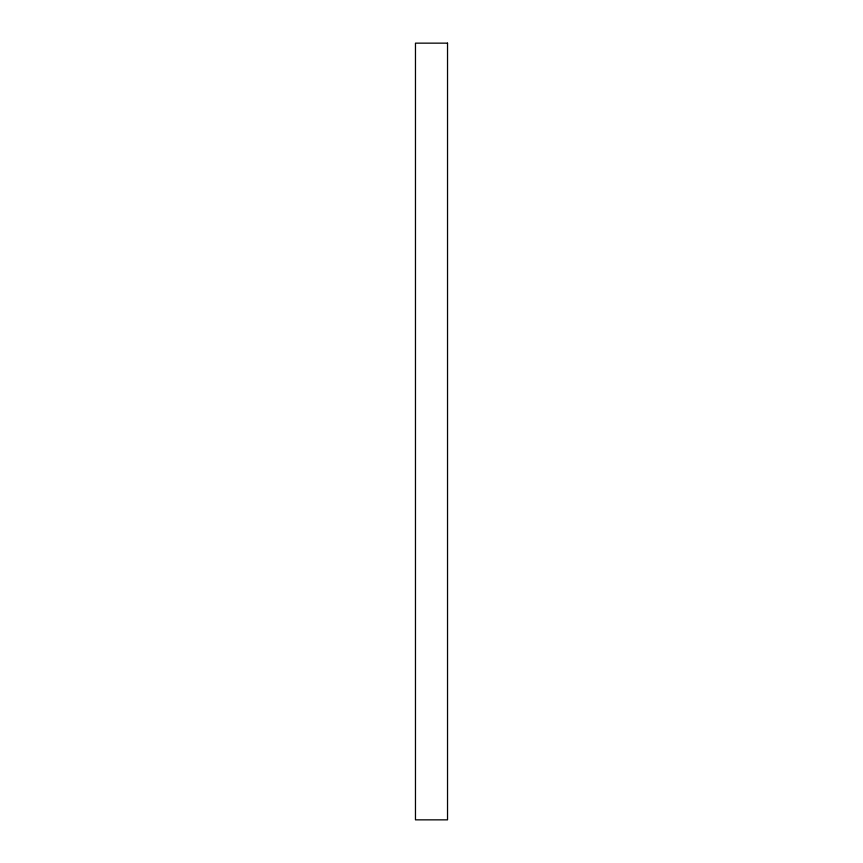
<?xml version="1.0" encoding="UTF-8"?>
<svg xmlns="http://www.w3.org/2000/svg" width="863" height="863" viewBox="0 0 863 863"><rect width="100%" height="100%" fill="white"/><g stroke="black" fill="none" stroke-linecap="round" stroke-linejoin="round"><path stroke-width="1.29" d="M447.53 43.15L415.47 43.15L415.47 819.85L447.53 819.85L447.53 43.15"/></g></svg>
